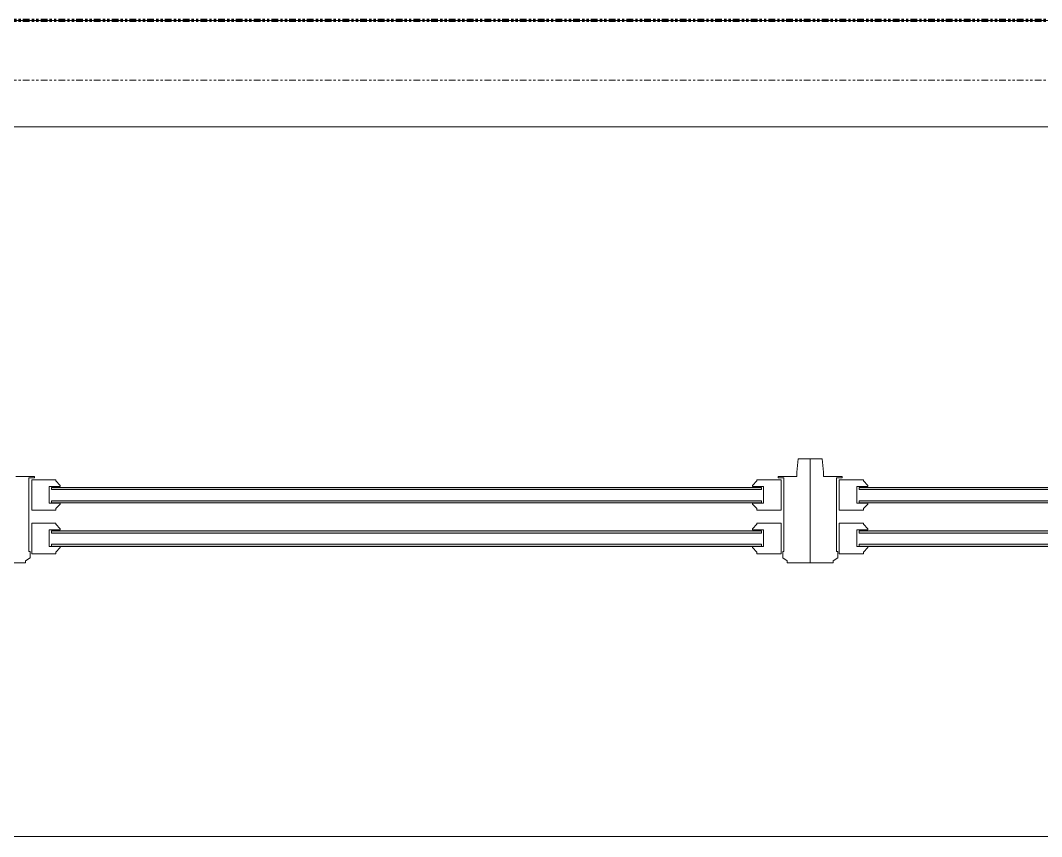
# Model space of a CAD drawing. Header units: inches. Extents: x -897 to 1409, y -1054 to 924.
# Drawn here: x 440.6 to 498.1, y 797.4 to 843.4 of the extents above; entities that cross this region are included whole.
import ezdxf

# ---------------------------------------------------------------- set-up
doc = ezdxf.new("R2010")
doc.units = ezdxf.units.IN
doc.header["$MEASUREMENT"] = 0
for name, pattern in [('Double Dash 3_8_', [1, 0.375, -0.125, 0.125, -0.125, 0.125, -0.125]), ('Double Dash 3_8__2_', [1, 0.375, -0.125, 0.125, -0.125, 0.125, -0.125]), ('Overhead', [0.15625, 0.09375, -0.0625])]:
    doc.linetypes.add(name, pattern=pattern)
for name, color, linetype, lineweight in [('A-DETL', 90, 'Continuous', 13), ('A-DETL-GENF', 92, 'Continuous', 13), ('A-GENM', 13, 'Continuous', 9), ('A-WALL', 113, 'Continuous', 13), ('C-PROP-LINE', 91, 'Double Dash 3_8_', 20)]:
    doc.layers.add(name, color=color, linetype=linetype, lineweight=lineweight)

# ---------------------------------------------------------------- blocks, each defined once
blk = doc.blocks.new('Window_Double-Hung-3-Wide-Sterling_Kolbe - 11Ft 4 1_2In W x 6Ft 8 7_16In  H _UDH4036-3_-4393386-7TH FLOOR TELECOM PLAN')
at = {"layer": 'A-DETL-GENF', "lineweight": 9}
h = blk.add_hatch(color=256, dxfattribs=at)
h.paths.add_polyline_path([(-33.258, -4.586), (-33.258, -4.711), (6.742, -4.711), (6.742, -4.586)], flags=0)
h.paths.add_polyline_path([(-33.258, -5.336), (-33.258, -5.461), (6.742, -5.461), (6.742, -5.336)], flags=0)
h.paths.add_polyline_path([(-33.258, -7.039), (-33.258, -7.165), (6.742, -7.165), (6.742, -7.039)], flags=0)
h.paths.add_polyline_path([(-33.258, -7.79), (-33.258, -7.915), (6.742, -7.915), (6.742, -7.79)], flags=0)
h = blk.add_hatch(color=256, dxfattribs=at)
h.paths.add_polyline_path([(12.242, -4.586), (12.242, -4.711), (52.242, -4.711), (52.242, -4.586)], flags=0)
h.paths.add_polyline_path([(12.242, -5.336), (12.242, -5.461), (52.242, -5.461), (52.242, -5.336)], flags=0)
h.paths.add_polyline_path([(12.242, -7.039), (12.242, -7.165), (52.242, -7.165), (52.242, -7.039)], flags=0)
h.paths.add_polyline_path([(12.242, -7.79), (12.242, -7.915), (52.242, -7.915), (52.242, -7.79)], flags=0)
at = {"layer": 'A-DETL-GENF', "color": 53, "lineweight": 9}
for p, q in [((8.192, -3.781), (7.942, -3.937)), ((7.942, -3.937), (7.942, -4.295)), ((9.492, -3.656), (8.192, -3.656)), ((8.192, -3.656), (8.192, -3.781)), ((9.492, -9.531), (9.492, -3.656)), ((9.492, -9.531), (9.492, -3.656)), ((9.492, -3.656), (10.792, -3.656)), ((10.792, -3.656), (10.792, -3.781)), ((10.792, -3.781), (11.042, -3.937)), ((11.042, -3.937), (11.042, -4.295)), ((53.692, -3.781), (53.442, -3.937)), ((53.442, -3.937), (53.442, -4.295)), ((54.992, -3.656), (53.692, -3.656)), ((53.692, -3.656), (53.692, -3.781)), ((-33.258, -4.586), (6.742, -4.586)), ((6.742, -4.586), (-33.258, -4.586)), ((6.492, -4.273), (6.242, -4.523)), ((6.242, -4.523), (6.242, -4.586)), ((6.242, -4.586), (6.867, -4.586)), ((7.852, -4.179), (6.492, -4.179)), ((6.492, -4.179), (6.492, -4.273)), ((6.742, -4.586), (6.742, -4.711)), ((6.742, -4.711), (6.742, -4.586)), ((6.867, -4.586), (6.867, -5.523)), ((7.852, -5.898), (7.852, -4.179)), ((7.942, -4.295), (8.012, -4.295)), ((8.012, -4.295), (8.012, -8.457)), ((11.042, -4.295), (10.972, -4.295)), ((10.972, -4.295), (10.972, -8.457)), ((11.132, -5.898), (11.132, -4.179)), ((11.132, -4.179), (12.492, -4.179)), ((12.117, -4.586), (12.117, -5.523)), ((12.742, -4.586), (12.117, -4.586)), ((12.242, -4.586), (12.242, -4.711)), ((52.242, -4.586), (12.242, -4.586)), ((52.242, -4.586), (12.242, -4.586)), ((12.242, -4.586), (12.242, -4.711)), ((12.492, -4.179), (12.492, -4.273)), ((12.492, -4.273), (12.742, -4.523)), ((12.742, -4.523), (12.742, -4.586)), ((51.992, -4.273), (51.742, -4.523)), ((51.742, -4.523), (51.742, -4.586)), ((51.742, -4.586), (52.367, -4.586)), ((53.352, -4.179), (51.992, -4.179)), ((51.992, -4.179), (51.992, -4.273)), ((52.242, -4.711), (52.242, -4.586)), ((52.242, -4.711), (52.242, -4.586)), ((52.367, -4.586), (52.367, -5.523)), ((53.352, -5.898), (53.352, -4.179)), ((53.442, -4.295), (53.512, -4.295)), ((53.512, -4.295), (53.512, -8.457)), ((6.742, -4.711), (-33.258, -4.711)), ((-33.258, -4.711), (6.742, -4.711)), ((12.242, -4.711), (52.242, -4.711)), ((12.242, -4.711), (52.242, -4.711)), ((-33.258, -5.336), (6.742, -5.336)), ((6.742, -5.336), (-33.258, -5.336)), ((6.742, -5.461), (-33.258, -5.461)), ((-33.258, -5.461), (6.742, -5.461)), ((6.867, -5.523), (6.242, -5.523)), ((6.242, -5.523), (6.242, -5.585)), ((6.242, -5.585), (6.242, -5.523)), ((6.242, -5.585), (6.492, -5.835)), ((6.492, -5.835), (6.242, -5.585)), ((6.742, -5.336), (6.742, -5.461)), ((6.742, -5.461), (6.742, -5.336)), ((12.117, -5.523), (12.742, -5.523)), ((12.242, -5.336), (12.242, -5.461)), ((52.242, -5.336), (12.242, -5.336)), ((52.242, -5.336), (12.242, -5.336)), ((12.242, -5.336), (12.242, -5.461)), ((12.242, -5.461), (52.242, -5.461)), ((12.242, -5.461), (52.242, -5.461)), ((12.742, -5.585), (12.492, -5.835)), ((12.492, -5.835), (12.742, -5.585)), ((12.742, -5.523), (12.742, -5.585)), ((12.742, -5.585), (12.742, -5.523)), ((52.367, -5.523), (51.742, -5.523)), ((51.742, -5.523), (51.742, -5.585)), ((51.742, -5.585), (51.742, -5.523)), ((51.742, -5.585), (51.992, -5.835)), ((51.992, -5.835), (51.742, -5.585)), ((52.242, -5.461), (52.242, -5.336)), ((52.242, -5.461), (52.242, -5.336)), ((6.492, -5.835), (6.492, -5.898)), ((6.492, -5.898), (6.492, -5.835)), ((6.492, -5.898), (7.852, -5.898)), ((12.492, -5.898), (11.132, -5.898)), ((12.492, -5.835), (12.492, -5.898)), ((12.492, -5.898), (12.492, -5.835)), ((51.992, -5.835), (51.992, -5.898)), ((51.992, -5.898), (51.992, -5.835)), ((51.992, -5.898), (53.352, -5.898)), ((6.492, -6.719), (6.242, -6.968)), ((7.852, -6.625), (6.492, -6.625)), ((6.492, -6.625), (6.492, -6.719)), ((7.852, -8.344), (7.852, -6.625)), ((11.132, -8.344), (11.132, -6.625)), ((11.132, -6.625), (12.492, -6.625)), ((12.492, -6.625), (12.492, -6.719)), ((12.492, -6.719), (12.742, -6.968)), ((51.992, -6.719), (51.742, -6.968)), ((53.352, -6.625), (51.992, -6.625)), ((51.992, -6.625), (51.992, -6.719)), ((53.352, -8.344), (53.352, -6.625)), ((-33.258, -7.039), (6.742, -7.039)), ((6.742, -7.039), (-33.258, -7.039)), ((6.742, -7.165), (-33.258, -7.165)), ((-33.258, -7.165), (6.742, -7.165)), ((6.242, -6.968), (6.242, -7.031)), ((6.242, -7.031), (6.867, -7.03)), ((6.742, -7.039), (6.742, -7.165)), ((6.742, -7.165), (6.742, -7.039)), ((6.867, -7.03), (6.867, -7.969)), ((12.117, -7.03), (12.117, -7.969)), ((12.742, -7.031), (12.117, -7.03)), ((12.242, -7.039), (12.242, -7.165)), ((52.242, -7.039), (12.242, -7.039)), ((52.242, -7.039), (12.242, -7.039)), ((12.242, -7.039), (12.242, -7.165)), ((12.242, -7.165), (52.242, -7.165)), ((12.242, -7.165), (52.242, -7.165)), ((12.742, -6.968), (12.742, -7.031)), ((51.742, -6.968), (51.742, -7.031)), ((51.742, -7.031), (52.367, -7.03)), ((52.242, -7.165), (52.242, -7.039)), ((52.242, -7.165), (52.242, -7.039)), ((52.367, -7.03), (52.367, -7.969)), ((-33.258, -7.79), (6.742, -7.79)), ((6.742, -7.79), (-33.258, -7.79)), ((6.742, -7.915), (-33.258, -7.915)), ((-33.258, -7.915), (6.742, -7.915)), ((6.867, -7.969), (6.242, -7.969)), ((6.242, -7.969), (6.242, -8.031)), ((6.242, -8.031), (6.242, -7.969)), ((6.242, -8.031), (6.492, -8.281)), ((6.492, -8.281), (6.242, -8.031)), ((6.742, -7.79), (6.742, -7.915)), ((6.742, -7.915), (6.742, -7.79)), ((12.117, -7.969), (12.742, -7.969)), ((12.242, -7.79), (12.242, -7.915)), ((52.242, -7.79), (12.242, -7.79)), ((52.242, -7.79), (12.242, -7.79)), ((12.242, -7.79), (12.242, -7.915)), ((12.242, -7.915), (52.242, -7.915)), ((12.242, -7.915), (52.242, -7.915)), ((12.742, -8.031), (12.492, -8.281)), ((12.492, -8.281), (12.742, -8.031)), ((12.742, -7.969), (12.742, -8.031)), ((12.742, -8.031), (12.742, -7.969)), ((52.367, -7.969), (51.742, -7.969)), ((51.742, -7.969), (51.742, -8.031)), ((51.742, -8.031), (51.742, -7.969)), ((51.742, -8.031), (51.992, -8.281)), ((51.992, -8.281), (51.742, -8.031)), ((52.242, -7.915), (52.242, -7.79)), ((52.242, -7.915), (52.242, -7.79)), ((6.492, -8.281), (6.492, -8.344)), ((6.492, -8.344), (6.492, -8.281)), ((6.492, -8.344), (7.852, -8.344)), ((8.012, -8.457), (7.692, -8.457)), ((7.692, -8.457), (7.692, -8.538)), ((7.692, -8.538), (8.012, -8.538)), ((8.012, -8.538), (8.742, -8.538)), ((8.742, -8.538), (8.742, -8.781)), ((10.972, -8.538), (10.242, -8.538)), ((10.242, -8.538), (10.242, -8.781)), ((10.972, -8.457), (11.292, -8.457)), ((11.292, -8.538), (10.972, -8.538)), ((12.492, -8.344), (11.132, -8.344)), ((11.292, -8.457), (11.292, -8.538)), ((12.492, -8.281), (12.492, -8.344)), ((12.492, -8.344), (12.492, -8.281)), ((51.992, -8.281), (51.992, -8.344)), ((51.992, -8.344), (51.992, -8.281)), ((51.992, -8.344), (53.352, -8.344)), ((53.512, -8.457), (53.192, -8.457)), ((53.192, -8.457), (53.192, -8.538)), ((53.192, -8.538), (53.512, -8.538)), ((53.512, -8.538), (54.242, -8.538)), ((8.742, -8.781), (8.808, -9.531)), ((10.242, -8.781), (10.177, -9.531)), ((8.808, -9.531), (9.492, -9.531)), ((10.177, -9.531), (9.492, -9.531))]:
    blk.add_line(p, q, dxfattribs=at)
blk = doc.blocks.new('Opening-Elliptical Arch - Exterior Window Arch-3211843-7TH FLOOR TELECOM PLAN')
at = {"layer": 'A-GENM', "linetype": 'Overhead'}
for p, q in [((-68.822, 3), (68.178, 3)), ((-68.822, -3), (68.178, -3))]:
    blk.add_line(p, q, dxfattribs=at)
blk = doc.blocks.new('Family - ___-850868-7TH FLOOR TELECOM PLAN')
at = {"layer": 'C-PROP-LINE', "color": 133, "linetype": 'Double Dash 3_8__2_'}
blk.add_line((934.112, 840.011), (-889.888, 840.011), dxfattribs=at)

msp = doc.modelspace()

# ---------------------------------------------------------------- linework, layer by layer
at = {"layer": 'A-DETL', "linetype": 'Double Dash 3_8_', "lineweight": 140}
msp.add_line((934.112, 843.381), (-896.852, 843.381), dxfattribs=at)
at = {"layer": 'A-WALL', "color": 53, "lineweight": 9}
for p, q in [((394.996, 843.381), (529.674, 843.381)), ((394.996, 837.381), (529.674, 837.381)), ((529.674, 837.381), (394.996, 837.381)), ((394.996, 837.381), (529.674, 837.381)), ((530.585, 797.381), (394.085, 797.381)), ((530.585, 797.381), (394.085, 797.381))]:
    msp.add_line(p, q, dxfattribs=at)

# ---------------------------------------------------------------- block references
at = {"color": 53, "lineweight": 9, "rotation": 180}
for name, p in [('Opening-Elliptical Arch - Exterior Window Arch-3211843-7TH FLOOR TELECOM PLAN', (462.013, 840.381)), ('Window_Double-Hung-3-Wide-Sterling_Kolbe - 11Ft 4 1_2In W x 6Ft 8 7_16In  H _UDH4036-3_-4393386-7TH FLOOR TELECOM PLAN', (494.578, 809.146))]:
    msp.add_blockref(name, p, dxfattribs=at)
at = {"color": 133, "linetype": 'Double Dash 3_8__2_', "lineweight": 20}
msp.add_blockref('Family - ___-850868-7TH FLOOR TELECOM PLAN', (0, 0), dxfattribs=at)

doc.saveas('drawing.dxf')
